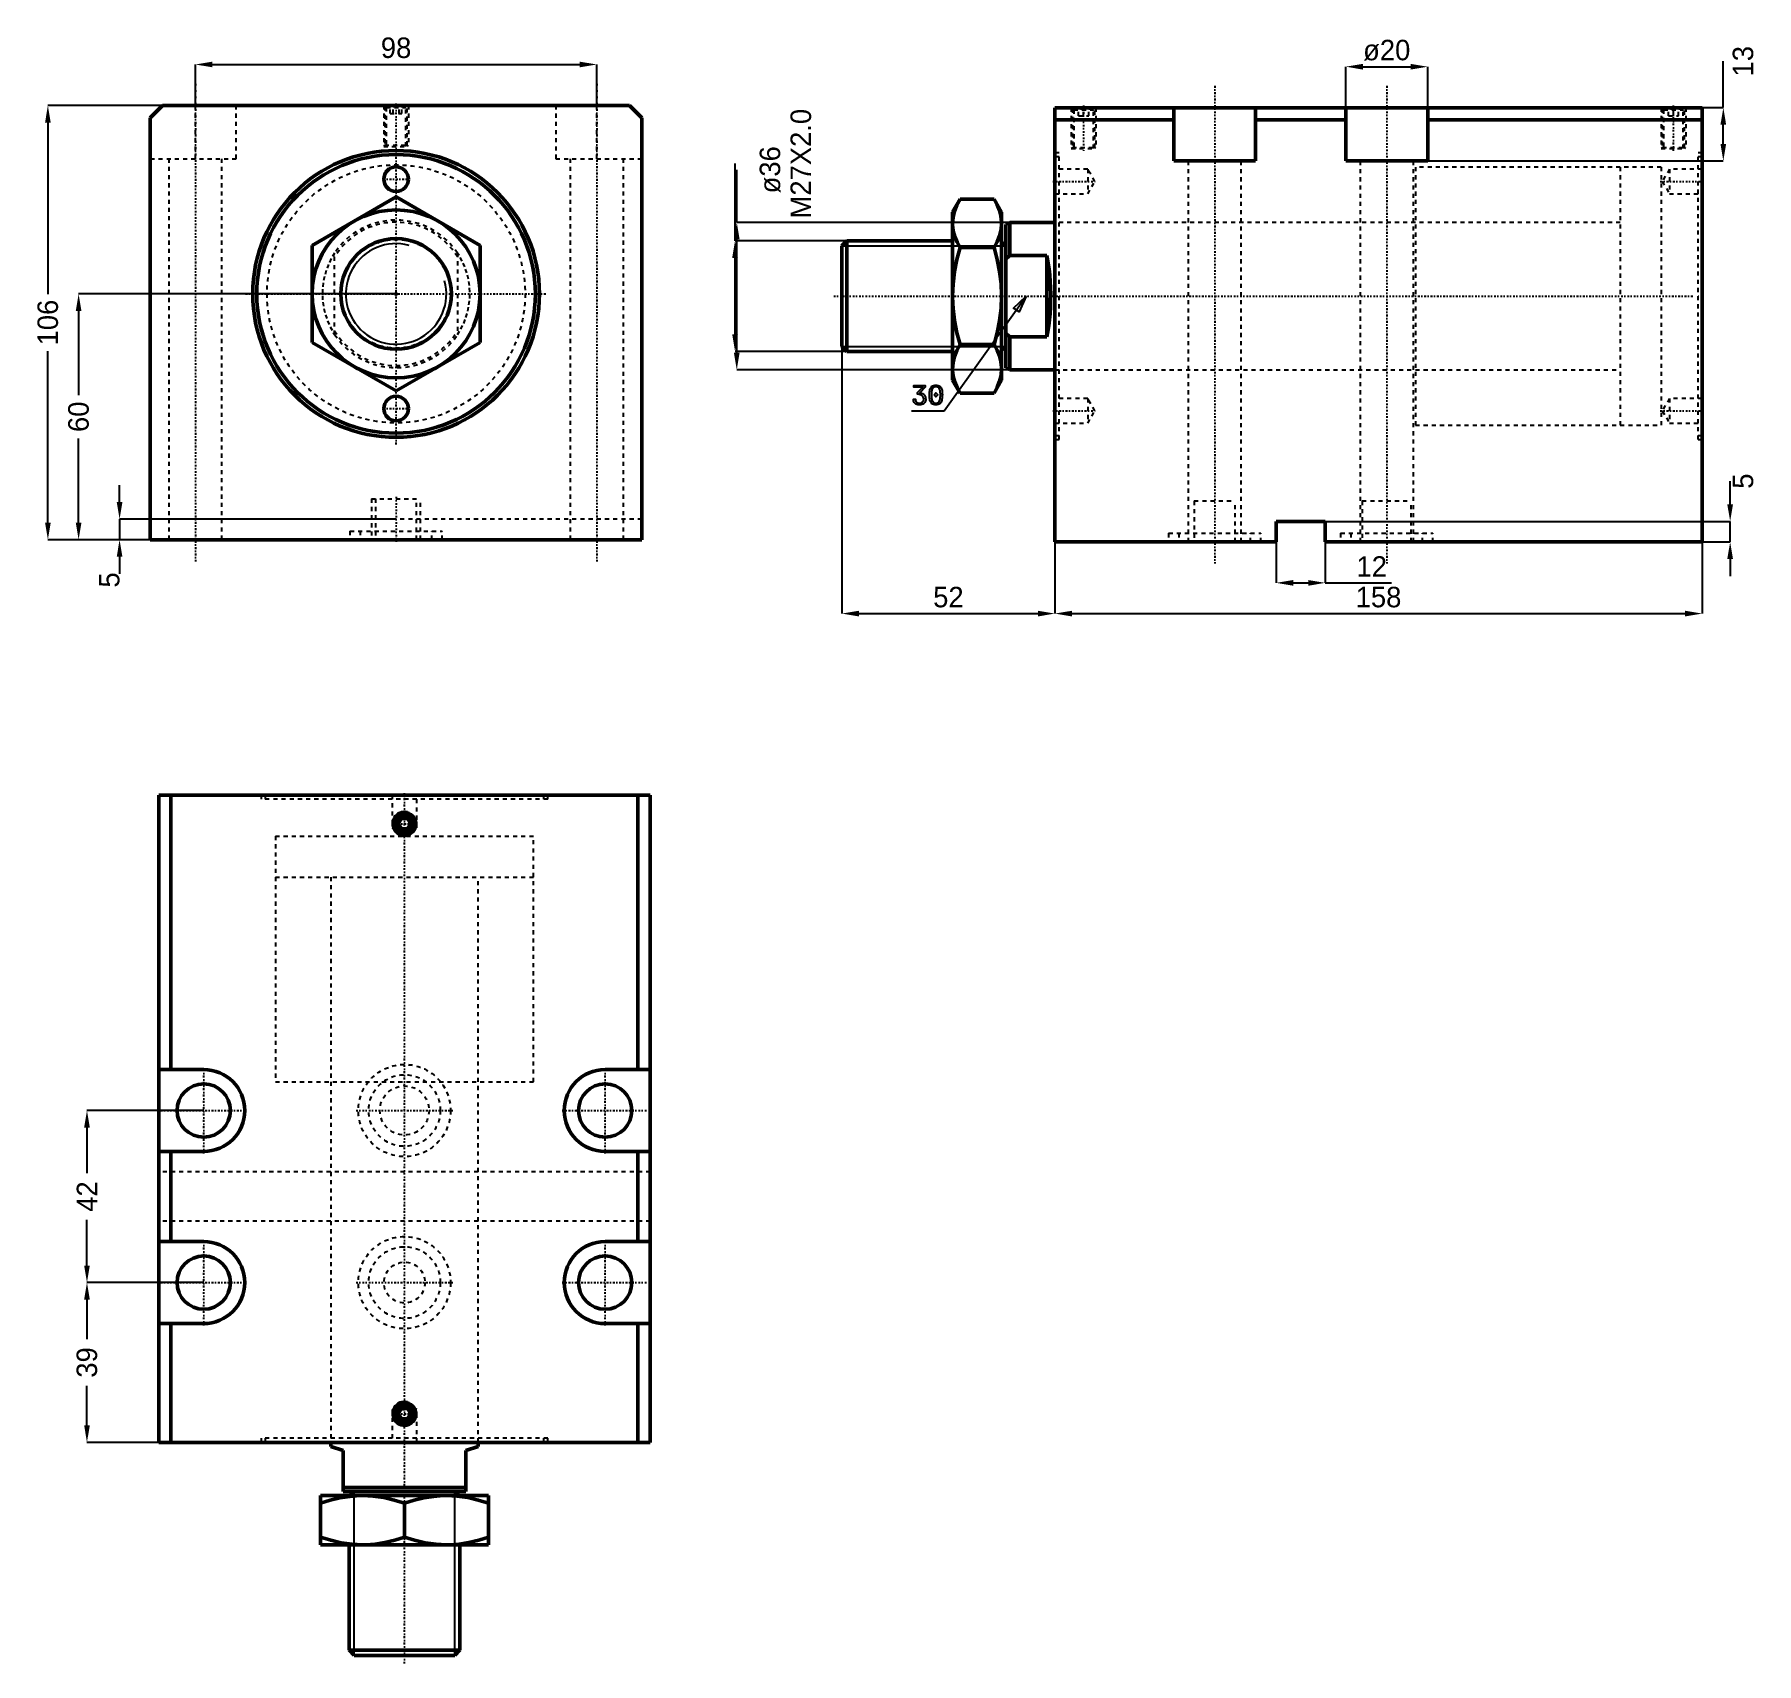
# Model space of a CAD drawing. Header units: millimetres. Extents: x -88 to 332, y -334 to 63.
import ezdxf

# ---------------------------------------------------------------- set-up
doc = ezdxf.new("R2010")
doc.units = ezdxf.units.MM
doc.linetypes.add('Center', pattern=[1.5, 0.45, -0.5, 0.05, -0.5])
doc.linetypes.add('Dashed', pattern=[2, 1, -1])
for name, color, linetype, lineweight in [('2d ConnectionPoints', 7, 'Continuous', 50), ('AM_0', 7, 'Continuous', 50), ('AM_5', 3, 'Continuous', 25), ('AM_7', 7, 'Center', 25), ('AM_9', 6, 'Dashed', 25)]:
    doc.layers.add(name, color=color, linetype=linetype, lineweight=lineweight)
doc.dimstyles.new('ISO-25', dxfattribs={"dimtxt": 2.5, "dimasz": 2.5, "dimexe": 1.25, "dimexo": 0.625, "dimtad": 1, "dimtxsty": 'Standard', "dimcen": 2.5, "dimadec": 0, "dimazin": 0, "dimtfac": 1, "dimtmove": 0, "dimatfit": 3, "dimfxl": 0, "dimarcsym": 0})

# ---------------------------------------------------------------- blocks, each defined once
blk = doc.blocks.new('1_JECX_MF_EXLA_63_50_0_rod__0_in_JECX_MF_160_EXLA_63_50_0__0')
at = {"layer": 'AM_0'}
for p, q in [((-20.5, 11.84), (0, 23.67)), ((0, 23.67), (20.5, 11.84)), ((-20.5, -11.84), (-20.5, 11.84)), ((20.5, 11.84), (20.5, -11.84)), ((0, -23.67), (-20.5, -11.84)), ((20.5, -11.84), (0, -23.67))]:
    blk.add_line(p, q, dxfattribs=at)
for radius in [20.5, 13.5]:
    blk.add_circle((0, 0), radius, dxfattribs=at)
at = {"layer": 'AM_5'}
blk.add_arc((0, 0), 12.27, 75, 15, dxfattribs=at)
at = {"layer": 'AM_9'}
for p, q in [((-15, -9.95), (-15, 9.95)), ((15, 9.95), (15, -9.95))]:
    blk.add_line(p, q, dxfattribs=at)
for points in [[(-15, 9.95), (-15.81, 8.6), (-16.5, 7.19), (-17.06, 5.73), (-17.5, 4.22), (-17.8, 2.68), (-17.97, 1.12), (-17.99, -0.45), (-17.89, -2.02), (-17.64, -3.57), (-17.26, -5.1), (-16.75, -6.58), (-16.12, -8.02), (-15.36, -9.39), (-15, -9.95)], [(15, -9.95), (15.81, -8.6), (16.5, -7.19), (17.06, -5.73), (17.5, -4.22), (17.8, -2.68), (17.97, -1.12), (17.99, 0.45), (17.89, 2.02), (17.64, 3.57), (17.26, 5.1), (16.75, 6.58), (16.12, 8.02), (15.36, 9.39), (15, 9.95)]]:
    blk.add_lwpolyline(points, dxfattribs=at)
blk.add_circle((0, 0), 13.27, dxfattribs=at)
for radius, start, end in [(18, 33.5573, 146.4427), (17.5, 31.0027, 148.9973), (17.5, 211.0027, 328.9973), (18, 213.5573, 326.4427)]:
    blk.add_arc((0, 0), radius, start, end, dxfattribs=at)
blk = doc.blocks.new('2_JECX_MF_EXLA_63_50_0_body__0_in_JECX_MF_160_EXLA_63_50_0__0')
at = {"layer": 'AM_0'}
for p, q in [((-57, 46), (-60, 43)), ((-60, 43), (-60, -60)), ((57, 46), (-57, 46)), ((60, 43), (57, 46)), ((60, -60), (60, 43)), ((-60, -60), (60, -60))]:
    blk.add_line(p, q, dxfattribs=at)
for centre, radius in [((0, 0), 35), ((0, 0), 34), ((0, 28), 3), ((0, -28), 3)]:
    blk.add_circle(centre, radius, dxfattribs=at)
at = {"layer": 'AM_5', "linetype": 'Dashed'}
for p, q in [((-3, 46), (-3, 36)), ((3, 46), (3, 36))]:
    blk.add_line(p, q, dxfattribs=at)
at = {"layer": 'AM_7'}
for p, q in [((-49, 51.3), (-49, -65.3)), ((49, 51.3), (49, -65.3)), ((0, -36.75), (0, 46.5)), ((-3.15, 28), (3.15, 28)), ((-36.75, 0), (36.75, 0)), ((-3.15, -28), (3.15, -28)), ((0, -49.5), (0, -60.5))]:
    blk.add_line(p, q, dxfattribs=at)
at = {"layer": 'AM_9'}
for p, q in [((-49, 33), (-49, 46)), ((-39, 33), (-39, 46)), ((-3, 46), (-2.73, 45.73)), ((-2.73, 45.73), (-2.73, 36.27)), ((-2.73, 45.73), (2.73, 45.73)), ((-1.9, 46), (-2.4, 45.5)), ((-2.4, 45.5), (-2.4, 36)), ((-2.4, 45.5), (2.4, 45.5)), ((-1.44, 44), (-1.44, 46)), ((-1.44, 44), (1.44, 44)), ((-0.72, 44), (-0.72, 46)), ((0.72, 44), (0.72, 46)), ((1.44, 44), (1.44, 46)), ((2.4, 45.5), (1.9, 46)), ((2.4, 36), (2.4, 45.5)), ((2.73, 45.73), (3, 46)), ((2.73, 36.27), (2.73, 45.73)), ((39, 46), (39, 33)), ((49, 33), (49, 46)), ((-2.73, 36.27), (-3, 36)), ((-3, 36), (3, 36)), ((-2.73, 36.27), (2.73, 36.27)), ((3, 36), (2.73, 36.27)), ((-60, 33), (-39, 33)), ((-55.5, 33), (-55.5, -60)), ((-42.5, -60), (-42.5, 33)), ((39, 33), (60, 33)), ((42.5, 33), (42.5, -60)), ((55.5, -60), (55.5, 33)), ((-6, -50), (6, -50)), ((-6, -50), (-6, -60)), ((-5, -50), (-5, -60)), ((5, -60), (5, -50)), ((6, -60), (6, -50)), ((60, -55), (-60, -55)), ((-11.25, -57.9), (11.25, -57.9)), ((-11.25, -57.9), (-11.25, -60)), ((-8.75, -57.9), (-8.75, -60)), ((8.75, -60), (8.75, -57.9)), ((11.25, -60), (11.25, -57.9))]:
    blk.add_line(p, q, dxfattribs=at)
blk.add_circle((0, 0), 31.5, dxfattribs=at)
blk = doc.blocks.new('*D3')
at = {"layer": 'AM_5', "color": 0, "lineweight": -2}
for p, q in [((-49, 46), (-49, 56)), ((-44.83, 56), (44.83, 56)), ((49, 46), (49, 56))]:
    blk.add_line(p, q, dxfattribs=at)
at = {"layer": 'AM_5', "color": 0}
for points in [[(-44.83, 56.69), (-44.83, 55.31), (-49, 56)], [(44.83, 55.31), (44.83, 56.69), (49, 56)]]:
    blk.add_solid(points, dxfattribs=at)
at = {"layer": 'Defpoints', "color": 0}
for p in [(49, 56), (-49, 46), (49, 46)]:
    blk.add_point(p, dxfattribs=at)
at = {"layer": 'AM_5', "color": 0, "insert": (0, 60.05), "char_height": 5, "attachment_point": 5}
blk.add_mtext('98', dxfattribs=at)
blk = doc.blocks.new('*D4')
at = {"layer": 'AM_5', "color": 0, "lineweight": -2}
for p, q in [((-57, 46), (-85, 46)), ((-85, 41.83), (-85, -0.03)), ((-85, -55.83), (-85, -13.97)), ((-60, -60), (-85, -60))]:
    blk.add_line(p, q, dxfattribs=at)
at = {"layer": 'AM_5', "color": 0}
for points in [[(-84.31, 41.83), (-85.69, 41.83), (-85, 46)], [(-85.69, -55.83), (-84.31, -55.83), (-85, -60)]]:
    blk.add_solid(points, dxfattribs=at)
at = {"layer": 'Defpoints', "color": 0}
for p in [(-57, 46), (-85, -60), (-60, -60)]:
    blk.add_point(p, dxfattribs=at)
at = {"layer": 'AM_5', "color": 0, "insert": (-85, -7), "char_height": 5, "attachment_point": 5, "rotation": 90}
blk.add_mtext('106', dxfattribs=at)
blk = doc.blocks.new('*D5')
at = {"layer": 'AM_5', "color": 0, "lineweight": -2}
for p, q in [((0, 0), (-77.5, 0)), ((-77.5, -4.17), (-77.5, -24.69)), ((-77.5, -55.83), (-77.5, -35.31)), ((-60, -60), (-77.5, -60))]:
    blk.add_line(p, q, dxfattribs=at)
at = {"layer": 'AM_5', "color": 0}
for points in [[(-76.81, -4.17), (-78.19, -4.17), (-77.5, 0)], [(-78.19, -55.83), (-76.81, -55.83), (-77.5, -60)]]:
    blk.add_solid(points, dxfattribs=at)
at = {"layer": 'Defpoints', "color": 0}
for p in [(0, 0), (-77.5, -60), (-60, -60)]:
    blk.add_point(p, dxfattribs=at)
at = {"layer": 'AM_5', "color": 0, "insert": (-77.5, -30), "char_height": 5, "attachment_point": 5, "rotation": 90}
blk.add_mtext('60', dxfattribs=at)
blk = doc.blocks.new('*D6')
at = {"layer": 'AM_5', "color": 0, "lineweight": -2}
for p, q in [((-67.5, -50.83), (-67.5, -46.67)), ((0, -55), (-67.5, -55)), ((-67.5, -55), (-67.5, -60)), ((-60, -60), (-67.5, -60)), ((-67.5, -64.17), (-67.5, -68.33))]:
    blk.add_line(p, q, dxfattribs=at)
at = {"layer": 'AM_5', "color": 0}
for points in [[(-68.19, -50.83), (-66.81, -50.83), (-67.5, -55)], [(-66.81, -64.17), (-68.19, -64.17), (-67.5, -60)]]:
    blk.add_solid(points, dxfattribs=at)
at = {"layer": 'Defpoints', "color": 0}
for p in [(0, -55), (-67.5, -60), (-60, -60)]:
    blk.add_point(p, dxfattribs=at)
at = {"layer": 'AM_5', "color": 0, "insert": (-70, -69.83), "char_height": 5, "attachment_point": 5, "rotation": 90}
blk.add_mtext('5', dxfattribs=at)
blk = doc.blocks.new('1_JECX_MF_EXLA_63_50_0_rod__0_in_JECX_MF_160_EXLA_63_50_0__4')
at = {"layer": 'AM_0'}
for p, q in [((-18, 0), (-18, -1.03)), ((18, -1.03), (18, 0)), ((-15, -2), (-18, -1.03)), ((-15, -12), (-15, -2)), ((18, -1.03), (15, -2)), ((15, -2), (15, -12)), ((-15, -11), (15, -11)), ((-15, -12), (15, -12)), ((-12.27, -12), (-13.27, -13)), ((13.27, -13), (12.27, -12)), ((-20.5, -25), (-20.5, -13)), ((20.5, -13), (-20.5, -13)), ((0, -23.17), (0, -14.83)), ((20.5, -13), (20.5, -25)), ((20.5, -25), (-20.5, -25)), ((-13.5, -25), (-13.5, -50.77)), ((13.5, -50.77), (13.5, -25)), ((-13.5, -50.77), (13.5, -50.77)), ((-13.5, -50.77), (-12.27, -52)), ((-12.27, -52), (12.27, -52)), ((12.27, -52), (13.5, -50.77))]:
    blk.add_line(p, q, dxfattribs=at)
for points in [[(-10.25, -13), (-10.98, -13.01), (-13.37, -13.18), (-15.75, -13.55), (-18.14, -14.12), (-20.5, -14.83)], [(0, -14.83), (-2.49, -14.08), (-5.02, -13.5), (-7.63, -13.13), (-10.25, -13)], [(10.25, -13), (9.52, -13.01), (7.13, -13.18), (4.75, -13.55), (2.36, -14.12), (0, -14.83)], [(20.5, -14.83), (18.01, -14.08), (15.48, -13.5), (12.87, -13.13), (10.25, -13)], [(-20.5, -23.17), (-18.01, -23.92), (-15.48, -24.5), (-12.87, -24.87), (-10.25, -25)], [(-10.25, -25), (-9.52, -24.99), (-7.13, -24.82), (-4.75, -24.45), (-2.36, -23.88), (0, -23.17)], [(0, -23.17), (2.49, -23.92), (5.02, -24.5), (7.63, -24.87), (10.25, -25)], [(10.25, -25), (10.98, -24.99), (13.37, -24.82), (15.75, -24.45), (18.14, -23.88), (20.5, -23.17)]]:
    blk.add_lwpolyline(points, dxfattribs=at)
at = {"layer": 'AM_5'}
for p, q in [((-12.27, -52), (-12.27, -12)), ((12.27, -52), (12.27, -12))]:
    blk.add_line(p, q, dxfattribs=at)
at = {"layer": 'AM_7'}
blk.add_line((0, -54), (0, 158.49), dxfattribs=at)
at = {"layer": 'AM_9'}
for p, q in [((-31.5, 148), (31.5, 148)), ((-31.5, 148), (-31.5, 138)), ((31.5, 138), (31.5, 148)), ((-31.5, 138), (31.5, 138)), ((-18, 138), (-18, 0)), ((18, 0), (18, 138))]:
    blk.add_line(p, q, dxfattribs=at)
blk = doc.blocks.new('2_JECX_MF_EXLA_63_50_0_body__0_in_JECX_MF_160_EXLA_63_50_0__4')
at = {"layer": 'AM_0'}
for p, q in [((60, 158), (-60, 158)), ((-60, 158), (-60, 0)), ((-57, 158), (-57, 91)), ((57, 158), (57, 91)), ((60, 158), (60, 0)), ((-0.72, 152.25), (-1.44, 151)), ((0.72, 152.25), (-0.72, 152.25)), ((1.44, 151), (0.72, 152.25)), ((-1.44, 151), (-0.72, 149.75)), ((-0.72, 149.75), (0.72, 149.75)), ((0.72, 149.75), (1.44, 151)), ((-49, 91), (-60, 91)), ((60, 91), (49, 91)), ((-60, 71), (-49, 71)), ((-57, 71), (-57, 49)), ((49, 71), (60, 71)), ((57, 71), (57, 49)), ((-49, 49), (-60, 49)), ((60, 49), (49, 49)), ((-60, 29), (-49, 29)), ((-57, 29), (-57, 0)), ((49, 29), (60, 29)), ((57, 29), (57, 0)), ((-0.72, 8.25), (-1.44, 7)), ((-1.44, 7), (-0.72, 5.75)), ((0.72, 8.25), (-0.72, 8.25)), ((-0.72, 5.75), (0.72, 5.75)), ((1.44, 7), (0.72, 8.25)), ((0.72, 5.75), (1.44, 7)), ((60, 0), (-60, 0))]:
    blk.add_line(p, q, dxfattribs=at)
for centre, radius in [((0, 151), 2.73), ((0, 151), 2.4), ((0, 151), 1.9), ((-49, 81), 6.5), ((49, 81), 6.5), ((-49, 39), 6.5), ((49, 39), 6.5), ((0, 7), 2.73), ((0, 7), 2.4), ((0, 7), 1.9)]:
    blk.add_circle(centre, radius, dxfattribs=at)
for centre, start, end in [((-49, 81), 270, 90), ((49, 81), 90, 270), ((-49, 39), 270, 90), ((49, 39), 90, 270)]:
    blk.add_arc(centre, 10, start, end, dxfattribs=at)
at = {"layer": 'AM_5'}
for centre in [(0, 151), (0, 7)]:
    blk.add_arc(centre, 3, 75, 15, dxfattribs=at)
at = {"layer": 'AM_7'}
for p, q in [((-3.15, 151), (3.15, 151)), ((-49, 70.5), (-49, 91.5)), ((49, 70.5), (49, 91.5)), ((-59.5, 81), (-38.5, 81)), ((-11.81, 81), (11.81, 81)), ((38.5, 81), (59.5, 81)), ((-49, 28.5), (-49, 49.5)), ((49, 28.5), (49, 49.5)), ((-59.5, 39), (-38.5, 39)), ((-11.81, 39), (11.81, 39)), ((38.5, 39), (59.5, 39)), ((-3.15, 7), (3.15, 7))]:
    blk.add_line(p, q, dxfattribs=at)
at = {"layer": 'AM_9'}
for p, q in [((-35, 158), (-35, 157)), ((35, 157), (-35, 157)), ((-34, 158), (-34, 157)), ((-3, 158), (-3, 150)), ((3, 150), (3, 158)), ((34, 157), (34, 158)), ((35, 157), (35, 158)), ((-31.5, 148), (31.5, 148)), ((-31.5, 148), (-31.5, 88)), ((-3, 150), (3, 150)), ((-3, 150), (0, 148.27)), ((0, 148.27), (3, 150)), ((31.5, 88), (31.5, 148)), ((-31.5, 88), (31.5, 88)), ((-18, 88), (-18, 0)), ((18, 0), (18, 88)), ((60, 66), (-60, 66)), ((60, 54), (-60, 54)), ((0, 9.73), (-3, 8)), ((3, 8), (0, 9.73)), ((-3, 8), (-3, 0)), ((-3, 8), (3, 8)), ((3, 0), (3, 8)), ((35, 1), (-35, 1)), ((-35, 1), (-35, 0)), ((-34, 1), (-34, 0)), ((34, 0), (34, 1)), ((35, 0), (35, 1))]:
    blk.add_line(p, q, dxfattribs=at)
for centre, radius in [((0, 81), 11.25), ((0, 81), 8.75), ((0, 81), 6), ((0, 39), 11.25), ((0, 39), 8.75), ((0, 39), 5)]:
    blk.add_circle(centre, radius, dxfattribs=at)
blk = doc.blocks.new('*D12')
at = {"layer": 'AM_5', "color": 0, "lineweight": -2}
for p, q in [((-46.96, -199.35), (-75.46, -199.35)), ((-75.46, -203.52), (-75.46, -214.68)), ((-75.46, -237.18), (-75.46, -226.02)), ((-46.96, -241.35), (-75.46, -241.35))]:
    blk.add_line(p, q, dxfattribs=at)
at = {"layer": 'AM_5', "color": 0}
for points in [[(-76.15, -203.52), (-74.76, -203.52), (-75.46, -199.35)], [(-76.15, -237.18), (-74.76, -237.18), (-75.46, -241.35)]]:
    blk.add_solid(points, dxfattribs=at)
at = {"layer": 'Defpoints', "color": 0}
for p in [(-75.46, -199.35), (-46.96, -199.35), (-46.96, -241.35)]:
    blk.add_point(p, dxfattribs=at)
at = {"layer": 'AM_5', "color": 0, "insert": (-75.46, -220.35), "char_height": 5, "attachment_point": 5, "rotation": 90}
blk.add_mtext('42', dxfattribs=at)
blk = doc.blocks.new('*D13')
at = {"layer": 'AM_5', "color": 0, "lineweight": -2}
for p, q in [((-46.96, -241.35), (-75.46, -241.35)), ((-75.46, -245.52), (-75.46, -255.18)), ((-75.46, -276.18), (-75.46, -266.52)), ((-57.96, -280.35), (-75.46, -280.35))]:
    blk.add_line(p, q, dxfattribs=at)
at = {"layer": 'AM_5', "color": 0}
for points in [[(-76.15, -245.52), (-74.76, -245.52), (-75.46, -241.35)], [(-76.15, -276.18), (-74.76, -276.18), (-75.46, -280.35)]]:
    blk.add_solid(points, dxfattribs=at)
at = {"layer": 'Defpoints', "color": 0}
for p in [(-46.96, -241.35), (-75.46, -280.35), (-57.96, -280.35)]:
    blk.add_point(p, dxfattribs=at)
at = {"layer": 'AM_5', "color": 0, "insert": (-75.46, -260.85), "char_height": 5, "attachment_point": 5, "rotation": 90}
blk.add_mtext('39', dxfattribs=at)
blk = doc.blocks.new('1_JECX_MF_EXLA_63_50_0_rod__0_in_JECX_MF_160_EXLA_63_50_0__2')
at = {"layer": 'AM_0'}
for p, q in [((-23.17, 23.67), (-25, 20.5)), ((-23.17, 23.67), (-14.83, 23.67)), ((-13, 20.5), (-14.83, 23.67)), ((-25, 20.5), (-25, -20.5)), ((-13, 20.5), (-13, -20.5)), ((-11, 18), (-12, 17.5)), ((-12, 17.5), (-12, -17.5)), ((0, 18), (-11, 18)), ((-11, 18), (-11, 9.95)), ((-50.77, 13.5), (-52, 12.27)), ((-25, 13.5), (-50.77, 13.5)), ((-50.77, 13.5), (-50.77, -13.5)), ((-12, 12.27), (-13, 13.27)), ((-52, 12.27), (-52, -12.27)), ((-23.17, 11.84), (-14.83, 11.84)), ((-11, 9.95), (-12, 9.01)), ((-2, 9.95), (-11, 9.95)), ((-2, 9.95), (-2, -9.95)), ((-52, -12.27), (-50.77, -13.5)), ((-23.17, -11.84), (-14.83, -11.84)), ((-13, -13.27), (-12, -12.27)), ((-12, -9.01), (-11, -9.95)), ((-11, -9.95), (-2, -9.95)), ((-11, -9.95), (-11, -18)), ((-50.77, -13.5), (-25, -13.5)), ((-25, -20.5), (-23.17, -23.67)), ((-14.83, -23.67), (-13, -20.5)), ((-12, -17.5), (-11, -18)), ((-11, -18), (0, -18)), ((-23.17, -23.67), (-14.83, -23.67))]:
    blk.add_line(p, q, dxfattribs=at)
for points in [[(-23.17, 23.67), (-23.92, 22.23), (-24.5, 20.77), (-24.87, 19.27), (-25, 17.75)], [(-13, 17.75), (-13.01, 18.17), (-13.18, 19.56), (-13.55, 20.93), (-14.12, 22.31), (-14.83, 23.67)], [(-25, 17.75), (-24.99, 17.33), (-24.82, 15.95), (-24.45, 14.58), (-23.88, 13.2), (-23.17, 11.84)], [(-14.83, 11.84), (-14.08, 13.28), (-13.5, 14.73), (-13.13, 16.24), (-13, 17.75)], [(-23.17, 11.84), (-23.92, 8.96), (-24.5, 6.04), (-24.87, 3.03), (-25, 0)], [(-13, 0), (-13, 0.14), (-13.13, 3.08), (-13.5, 5.99), (-14.08, 8.93), (-14.83, 11.84)], [(-2, -9.95), (-1.74, -8.6), (-1.51, -7.19), (-1.33, -5.73), (-1.19, -4.22), (-1.09, -2.68), (-1.04, -1.12), (-1.03, 0.45), (-1.06, 2.02), (-1.14, 3.57), (-1.26, 5.1), (-1.43, 6.58), (-1.64, 8.02), (-1.88, 9.39), (-2, 9.95)], [(-25, 0), (-25, -0.14), (-24.87, -3.08), (-24.5, -5.99), (-23.92, -8.93), (-23.17, -11.84)], [(-14.83, -11.84), (-14.08, -8.96), (-13.5, -6.04), (-13.13, -3.03), (-13, 0)], [(-23.17, -11.84), (-23.92, -13.28), (-24.5, -14.73), (-24.87, -16.24), (-25, -17.75)], [(-13, -17.75), (-13.01, -17.33), (-13.18, -15.95), (-13.55, -14.58), (-14.12, -13.2), (-14.83, -11.84)], [(-25, -17.75), (-24.99, -18.17), (-24.82, -19.56), (-24.45, -20.93), (-23.88, -22.31), (-23.17, -23.67)], [(-14.83, -23.67), (-14.08, -22.23), (-13.5, -20.77), (-13.13, -19.27), (-13, -17.75)]]:
    blk.add_lwpolyline(points, dxfattribs=at)
at = {"layer": 'AM_5'}
for p, q in [((-52, 12.27), (-12, 12.27)), ((-52, -12.27), (-12, -12.27))]:
    blk.add_line(p, q, dxfattribs=at)
at = {"layer": 'AM_7'}
blk.add_line((-54, 0), (156, 0), dxfattribs=at)
at = {"layer": 'AM_9'}
for p, q in [((148, 31.5), (138, 31.5)), ((138, 31.5), (138, -31.5)), ((148, 31.5), (148, -31.5)), ((138, 18), (0, 18)), ((0, -18), (138, -18)), ((138, -31.5), (148, -31.5))]:
    blk.add_line(p, q, dxfattribs=at)
blk = doc.blocks.new('2_JECX_MF_EXLA_63_50_0_body__0_in_JECX_MF_160_EXLA_63_50_0__2')
at = {"layer": 'AM_0'}
for p, q in [((0, -60), (0, 46)), ((158, 46), (0, 46)), ((29, 43), (0, 43)), ((29, 33), (29, 46)), ((49, 33), (49, 46)), ((71, 43), (49, 43)), ((71, 33), (71, 46)), ((91, 33), (91, 46)), ((158, 43), (91, 43)), ((158, -60), (158, 46)), ((29, 33), (49, 33)), ((71, 33), (91, 33)), ((54, -55), (54, -60)), ((66, -55), (54, -55)), ((66, -60), (66, -55)), ((54, -60), (0, -60)), ((158, -60), (66, -60))]:
    blk.add_line(p, q, dxfattribs=at)
at = {"layer": 'AM_5', "linetype": 'Dashed'}
for p, q in [((4, 46), (4, 36)), ((10, 46), (10, 36)), ((148, 46), (148, 36)), ((154, 46), (154, 36))]:
    blk.add_line(p, q, dxfattribs=at)
at = {"layer": 'AM_7'}
for p, q in [((39, 51.3), (39, -65.3)), ((81, 51.3), (81, -65.3)), ((7, 46.5), (7, 35.5)), ((151, 35.5), (151, 46.5)), ((-0.49, 28), (10.22, 28)), ((147.78, 28), (158.49, 28)), ((158.05, 0), (156.95, 0)), ((-0.49, -28), (10.22, -28)), ((147.78, -28), (158.49, -28))]:
    blk.add_line(p, q, dxfattribs=at)
at = {"layer": 'AM_9'}
for p, q in [((4, 46), (4.27, 45.73)), ((4.27, 45.73), (4.27, 36.27)), ((4.27, 45.73), (9.73, 45.73)), ((5.1, 46), (4.6, 45.5)), ((4.6, 45.5), (4.6, 36)), ((4.6, 45.5), (9.4, 45.5)), ((5.75, 44), (5.75, 46)), ((5.75, 44), (8.25, 44)), ((7, 44), (7, 46)), ((8.25, 44), (8.25, 46)), ((9.4, 45.5), (8.9, 46)), ((9.4, 36), (9.4, 45.5)), ((9.73, 45.73), (10, 46)), ((9.73, 36.27), (9.73, 45.73)), ((148, 46), (148.27, 45.73)), ((148.27, 45.73), (148.27, 36.27)), ((148.27, 45.73), (153.73, 45.73)), ((149.1, 46), (148.6, 45.5)), ((148.6, 45.5), (148.6, 36)), ((148.6, 45.5), (153.4, 45.5)), ((149.75, 44), (149.75, 46)), ((149.75, 44), (152.25, 44)), ((151, 44), (151, 46)), ((152.25, 44), (152.25, 46)), ((153.4, 45.5), (152.9, 46)), ((153.4, 36), (153.4, 45.5)), ((153.73, 45.73), (154, 46)), ((153.73, 36.27), (153.73, 45.73)), ((1, 35), (0, 35)), ((1, 34), (0, 34)), ((1, -35), (1, 35)), ((4.27, 36.27), (4, 36)), ((4, 36), (10, 36)), ((4.27, 36.27), (9.73, 36.27)), ((10, 36), (9.73, 36.27)), ((148.27, 36.27), (148, 36)), ((148, 36), (154, 36)), ((148.27, 36.27), (153.73, 36.27)), ((154, 36), (153.73, 36.27)), ((157, -35), (157, 35)), ((158, 35), (157, 35)), ((158, 34), (157, 34)), ((8, 31), (0, 31)), ((9.73, 28), (8, 31)), ((8, 31), (8, 25)), ((32.5, 33), (32.5, -60)), ((45.5, -60), (45.5, 33)), ((74.5, 33), (74.5, -60)), ((87.5, -60), (87.5, 33)), ((148, 31.5), (88, 31.5)), ((88, 31.5), (88, -31.5)), ((148, 31.5), (148, -31.5)), ((150, 31), (148.27, 28)), ((158, 31), (150, 31)), ((150, 31), (150, 25)), ((8, 25), (9.73, 28)), ((148.27, 28), (150, 25)), ((0, 25), (8, 25)), ((150, 25), (158, 25)), ((88, 18), (0, 18)), ((0, -18), (88, -18)), ((8, -25), (0, -25)), ((9.73, -28), (8, -25)), ((8, -25), (8, -31)), ((150, -25), (148.27, -28)), ((158, -25), (150, -25)), ((150, -25), (150, -31)), ((8, -31), (9.73, -28)), ((148.27, -28), (150, -31)), ((0, -31), (8, -31)), ((88, -31.5), (148, -31.5)), ((150, -31), (158, -31)), ((0, -34), (1, -34)), ((0, -35), (1, -35)), ((157, -34), (158, -34)), ((157, -35), (158, -35)), ((34, -50), (44, -50)), ((34, -50), (34, -60)), ((44, -60), (44, -50)), ((75, -50), (87, -50)), ((75, -50), (75, -60)), ((87, -60), (87, -50)), ((27.75, -57.9), (50.25, -57.9)), ((27.75, -57.9), (27.75, -60)), ((30.25, -57.9), (30.25, -60)), ((47.75, -60), (47.75, -57.9)), ((50.25, -60), (50.25, -57.9)), ((69.75, -57.9), (92.25, -57.9)), ((69.75, -57.9), (69.75, -60)), ((72.25, -57.9), (72.25, -60)), ((89.75, -60), (89.75, -57.9)), ((92.25, -60), (92.25, -57.9))]:
    blk.add_line(p, q, dxfattribs=at)
blk = doc.blocks.new('*D25')
at = {"layer": 'AM_5', "color": 0, "lineweight": -2}
for p, q in [((231.83, 45.46), (231.83, 55.46)), ((236, 55.46), (247.67, 55.46)), ((251.83, 45.46), (251.83, 55.46))]:
    blk.add_line(p, q, dxfattribs=at)
at = {"layer": 'AM_5', "color": 0}
for points in [[(236, 56.15), (236, 54.76), (231.83, 55.46)], [(247.67, 56.15), (247.67, 54.76), (251.83, 55.46)]]:
    blk.add_solid(points, dxfattribs=at)
at = {"layer": 'Defpoints', "color": 0}
for p in [(251.83, 55.46), (231.83, 45.46), (251.83, 45.46)]:
    blk.add_point(p, dxfattribs=at)
at = {"layer": 'AM_5', "color": 0, "insert": (241.83, 59.46), "char_height": 5, "attachment_point": 5}
blk.add_mtext('ø20', dxfattribs=at)
blk = doc.blocks.new('*D26')
at = {"layer": 'AM_5', "color": 0, "lineweight": -2}
for p, q in [((324, 45.46), (324, 56.79)), ((251.83, 45.46), (324, 45.46)), ((324, 36.63), (324, 41.29)), ((251.83, 32.46), (324, 32.46))]:
    blk.add_line(p, q, dxfattribs=at)
at = {"layer": 'AM_5', "color": 0}
for points in [[(323.3, 41.29), (324.69, 41.29), (324, 45.46)], [(323.3, 36.63), (324.69, 36.63), (324, 32.46)]]:
    blk.add_solid(points, dxfattribs=at)
at = {"layer": 'Defpoints', "color": 0}
for p in [(251.83, 45.46), (324, 45.46), (251.83, 32.46)]:
    blk.add_point(p, dxfattribs=at)
at = {"layer": 'AM_5', "color": 0, "insert": (328.83, 56.79), "char_height": 5, "attachment_point": 5, "rotation": 90}
blk.add_mtext('13', dxfattribs=at)
blk = doc.blocks.new('*D27')
at = {"layer": 'AM_5', "color": 0, "lineweight": -2}
for p, q in [((160.83, -60.54), (160.83, -78.04)), ((318.83, -60.54), (318.83, -78.04)), ((165, -78.04), (314.67, -78.04))]:
    blk.add_line(p, q, dxfattribs=at)
at = {"layer": 'AM_5', "color": 0}
for points in [[(165, -77.35), (165, -78.74), (160.83, -78.04)], [(314.67, -77.35), (314.67, -78.74), (318.83, -78.04)]]:
    blk.add_solid(points, dxfattribs=at)
at = {"layer": 'Defpoints', "color": 0}
for p in [(160.83, -60.54), (318.83, -60.54), (318.83, -78.04)]:
    blk.add_point(p, dxfattribs=at)
at = {"layer": 'AM_5', "color": 0, "insert": (239.83, -74.04), "char_height": 5, "attachment_point": 5}
blk.add_mtext('158', dxfattribs=at)
blk = doc.blocks.new('*D28')
at = {"layer": 'AM_5', "color": 0, "lineweight": -2}
for p, q in [((108.83, -0.54), (108.83, -78.04)), ((160.83, -60.54), (160.83, -78.04)), ((113, -78.04), (156.67, -78.04))]:
    blk.add_line(p, q, dxfattribs=at)
at = {"layer": 'AM_5', "color": 0}
for points in [[(113, -77.35), (113, -78.74), (108.83, -78.04)], [(156.67, -77.35), (156.67, -78.74), (160.83, -78.04)]]:
    blk.add_solid(points, dxfattribs=at)
at = {"layer": 'Defpoints', "color": 0}
for p in [(108.83, -0.54), (160.83, -60.54), (160.83, -78.04)]:
    blk.add_point(p, dxfattribs=at)
at = {"layer": 'AM_5', "color": 0, "insert": (134.83, -74.04), "char_height": 5, "attachment_point": 5}
blk.add_mtext('52', dxfattribs=at)
blk = doc.blocks.new('*D29')
at = {"layer": 'AM_5', "color": 0, "lineweight": -2}
for p, q in [((83.17, 17.46), (83.17, 30.29)), ((149.83, 17.46), (83.17, 17.46)), ((83.17, -14.37), (83.17, 13.29)), ((149.83, -18.54), (83.17, -18.54))]:
    blk.add_line(p, q, dxfattribs=at)
at = {"layer": 'AM_5', "color": 0}
for points in [[(82.47, 13.29), (83.86, 13.29), (83.17, 17.46)], [(82.47, -14.37), (83.86, -14.37), (83.17, -18.54)]]:
    blk.add_solid(points, dxfattribs=at)
at = {"layer": 'Defpoints', "color": 0}
for p in [(83.17, 17.46), (149.83, 17.46), (149.83, -18.54)]:
    blk.add_point(p, dxfattribs=at)
at = {"layer": 'AM_5', "color": 0, "insert": (91.33, 30.29), "char_height": 5, "attachment_point": 5, "rotation": 90}
blk.add_mtext('ø36', dxfattribs=at)
blk = doc.blocks.new('*D30')
at = {"layer": 'AM_5', "color": 0, "lineweight": -2}
for p, q in [((82.75, 12.96), (82.75, 31.79)), ((110.06, 12.96), (82.75, 12.96)), ((82.75, -9.87), (82.75, 8.79)), ((109.83, -14.04), (82.75, -14.04))]:
    blk.add_line(p, q, dxfattribs=at)
at = {"layer": 'AM_5', "color": 0}
for points in [[(82.05, 8.79), (83.44, 8.79), (82.75, 12.96)], [(82.05, -9.87), (83.44, -9.87), (82.75, -14.04)]]:
    blk.add_solid(points, dxfattribs=at)
at = {"layer": 'Defpoints', "color": 0}
for p in [(82.75, 12.96), (110.06, 12.96), (109.83, -14.04)]:
    blk.add_point(p, dxfattribs=at)
at = {"layer": 'AM_5', "color": 0, "insert": (98.83, 31.79), "char_height": 5, "attachment_point": 5, "rotation": 90}
blk.add_mtext('M27X2.0', dxfattribs=at)
blk = doc.blocks.new('*D31')
at = {"layer": 'AM_5', "color": 0, "lineweight": -2}
for p, q in [((214.83, -55.54), (214.83, -70.54)), ((226.83, -60.54), (226.83, -70.54)), ((219, -70.54), (222.67, -70.54)), ((226.83, -70.54), (243, -70.54))]:
    blk.add_line(p, q, dxfattribs=at)
at = {"layer": 'AM_5', "color": 0}
for points in [[(219, -69.85), (219, -71.24), (214.83, -70.54)], [(222.67, -69.85), (222.67, -71.24), (226.83, -70.54)]]:
    blk.add_solid(points, dxfattribs=at)
at = {"layer": 'Defpoints', "color": 0}
for p in [(214.83, -55.54), (226.83, -60.54), (226.83, -70.54)]:
    blk.add_point(p, dxfattribs=at)
at = {"layer": 'AM_5', "color": 0, "insert": (238.17, -66.54), "char_height": 5, "attachment_point": 5}
blk.add_mtext('12', dxfattribs=at)
blk = doc.blocks.new('*D32')
at = {"layer": 'AM_5', "color": 0, "lineweight": -2}
for p, q in [((325.67, -51.37), (325.67, -45.71)), ((214.83, -55.54), (325.67, -55.54)), ((325.67, -60.54), (325.67, -55.54)), ((226.83, -60.54), (325.67, -60.54)), ((325.67, -64.71), (325.67, -68.87))]:
    blk.add_line(p, q, dxfattribs=at)
at = {"layer": 'AM_5', "color": 0}
for points in [[(324.97, -51.37), (326.36, -51.37), (325.67, -55.54)], [(324.97, -64.71), (326.36, -64.71), (325.67, -60.54)]]:
    blk.add_solid(points, dxfattribs=at)
at = {"layer": 'Defpoints', "color": 0}
for p in [(214.83, -55.54), (226.83, -60.54), (325.67, -60.54)]:
    blk.add_point(p, dxfattribs=at)
at = {"layer": 'AM_5', "color": 0, "insert": (328.83, -45.71), "char_height": 5, "attachment_point": 5, "rotation": 90}
blk.add_mtext('5', dxfattribs=at)

msp = doc.modelspace()

# ---------------------------------------------------------------- linework, layer by layer
at = {"layer": '2d ConnectionPoints'}
for p in [(0, 0), (160.832, -0.542), (2.044, -280.349)]:
    msp.add_point(p, dxfattribs=at)
at = {"layer": 'AM_5'}
for p, q in [((133.832, -28.542), (153.832, -0.542)), ((125.832, -28.542), (133.832, -28.542))]:
    msp.add_line(p, q, dxfattribs=at)
for points in [[(153.832, -0.542), (152.088, -4.417), (150.732, -3.448), (153.832, -0.542)], [(126.765, -25.735), (126.765, -25.735), (126.77, -25.845), (126.799, -26), (126.799, -26), (126.853, -26.142), (126.903, -26.229), (126.903, -26.229), (126.962, -26.31), (127.064, -26.416), (127.064, -26.416), (127.183, -26.505), (127.272, -26.554), (127.272, -26.554), (127.365, -26.595), (127.511, -26.639), (127.511, -26.639), (127.662, -26.663), (127.766, -26.668), (127.766, -26.668), (127.876, -26.663), (128.036, -26.639), (128.036, -26.639), (128.19, -26.594), (128.289, -26.553), (128.289, -26.553), (128.383, -26.502), (128.508, -26.413), (128.508, -26.413), (128.617, -26.306), (128.679, -26.224), (128.679, -26.224), (128.732, -26.137), (128.789, -25.996), (128.789, -25.996), (128.819, -25.843), (128.825, -25.735), (128.825, -25.735), (128.817, -25.581), (128.774, -25.369), (128.774, -25.369), (128.694, -25.179), (128.621, -25.064), (128.621, -25.064), (128.533, -24.96), (128.378, -24.824), (128.378, -24.824), (128.196, -24.712), (128.06, -24.651), (128.06, -24.651), (127.914, -24.602), (127.68, -24.548), (127.68, -24.548), (127.429, -24.519), (127.252, -24.513), (127.252, -24.058), (128.572, -22.765), (126.368, -22.765), (126.368, -22.329), (129.189, -22.329), (129.189, -22.784), (127.841, -24.117), (127.841, -24.117), (128.135, -24.185), (128.51, -24.332), (128.51, -24.332), (128.805, -24.533), (128.957, -24.697), (128.957, -24.697), (129.078, -24.879), (129.209, -25.177), (129.209, -25.177), (129.28, -25.502), (129.293, -25.735), (129.293, -25.735), (129.284, -25.903), (129.236, -26.138), (129.236, -26.138), (129.148, -26.351), (129.066, -26.481), (129.066, -26.481), (128.97, -26.6), (128.805, -26.756), (128.805, -26.756), (128.618, -26.884), (128.479, -26.954), (128.479, -26.954), (128.334, -27.011), (128.112, -27.073), (128.112, -27.073), (127.883, -27.107), (127.727, -27.113), (127.727, -27.113), (127.575, -27.107), (127.356, -27.074), (127.356, -27.074), (127.145, -27.012), (127.01, -26.956), (127.01, -26.956), (126.882, -26.886), (126.71, -26.759), (126.71, -26.759), (126.56, -26.605), (126.474, -26.486), (126.474, -26.486), (126.401, -26.356), (126.322, -26.142), (126.322, -26.142), (126.279, -25.906), (126.271, -25.735), (126.765, -25.735)], [(131.779, -27.107), (131.779, -27.107), (131.533, -27.095), (131.211, -27.032), (131.211, -27.032), (130.943, -26.915), (130.794, -26.808), (130.794, -26.808), (130.666, -26.679), (130.508, -26.453), (130.508, -26.453), (130.391, -26.187), (130.334, -25.987), (130.334, -25.987), (130.291, -25.767), (130.245, -25.397), (130.245, -25.397), (130.22, -24.977), (130.216, -24.669), (130.216, -24.669), (130.22, -24.369), (130.246, -23.957), (130.246, -23.957), (130.293, -23.593), (130.336, -23.376), (130.336, -23.376), (130.393, -23.178), (130.512, -22.914), (130.512, -22.914), (130.671, -22.689), (130.799, -22.562), (130.799, -22.562), (130.948, -22.454), (131.215, -22.338), (131.215, -22.338), (131.536, -22.276), (131.779, -22.264), (131.779, -22.264), (132.023, -22.276), (132.345, -22.338), (132.345, -22.338), (132.613, -22.454), (132.762, -22.562), (132.762, -22.562), (132.89, -22.689), (133.05, -22.913), (133.05, -22.913), (133.169, -23.177), (133.227, -23.374), (133.227, -23.374), (133.271, -23.591), (133.318, -23.955), (133.318, -23.955), (133.344, -24.368), (133.349, -24.669), (133.349, -24.669), (133.343, -24.972), (133.317, -25.388), (133.317, -25.388), (133.267, -25.758), (133.222, -25.979), (133.222, -25.979), (133.162, -26.18), (133.041, -26.449), (133.041, -26.449), (132.88, -26.677), (132.751, -26.806), (132.751, -26.806), (132.601, -26.914), (132.335, -27.031), (132.335, -27.031), (132.018, -27.095), (131.779, -27.107)], [(131.779, -26.678), (131.779, -26.678), (131.95, -26.667), (132.176, -26.613), (132.176, -26.613), (132.364, -26.511), (132.469, -26.418), (132.469, -26.418), (132.56, -26.307), (132.672, -26.115), (132.672, -26.115), (132.755, -25.891), (132.794, -25.725), (132.794, -25.725), (132.824, -25.545), (132.857, -25.245), (132.857, -25.245), (132.874, -24.911), (132.877, -24.669), (132.877, -24.669), (132.874, -24.413), (132.859, -24.067), (132.859, -24.067), (132.83, -23.766), (132.804, -23.592), (132.804, -23.592), (132.768, -23.434), (132.69, -23.223), (132.69, -23.223), (132.581, -23.043), (132.492, -22.94), (132.492, -22.94), (132.387, -22.854), (132.194, -22.76), (132.194, -22.76), (131.959, -22.709), (131.779, -22.7), (131.779, -22.7), (131.6, -22.709), (131.366, -22.76), (131.366, -22.76), (131.175, -22.854), (131.07, -22.94), (131.07, -22.94), (130.982, -23.043), (130.874, -23.223), (130.874, -23.223), (130.796, -23.434), (130.76, -23.592), (130.76, -23.592), (130.734, -23.766), (130.705, -24.067), (130.705, -24.067), (130.69, -24.413), (130.687, -24.669), (130.687, -24.669), (130.69, -24.913), (130.707, -25.249), (130.707, -25.249), (130.738, -25.549), (130.766, -25.729), (130.766, -25.729), (130.805, -25.893), (130.886, -26.115), (130.886, -26.115), (130.997, -26.307), (131.087, -26.418), (131.087, -26.418), (131.191, -26.511), (131.38, -26.613), (131.38, -26.613), (131.607, -26.667), (131.779, -26.678)], [(131.343, -24.669), (131.779, -24.182), (132.214, -24.669), (131.779, -25.111), (131.343, -24.669)]]:
    msp.add_lwpolyline(points, dxfattribs=at)

# ---------------------------------------------------------------- block references
for name, p in [('2_JECX_MF_EXLA_63_50_0_body__0_in_JECX_MF_160_EXLA_63_50_0__0', (0, 0)), ('2_JECX_MF_EXLA_63_50_0_body__0_in_JECX_MF_160_EXLA_63_50_0__2', (160.832, -0.542)), ('1_JECX_MF_EXLA_63_50_0_rod__0_in_JECX_MF_160_EXLA_63_50_0__2', (160.832, -0.542)), ('1_JECX_MF_EXLA_63_50_0_rod__0_in_JECX_MF_160_EXLA_63_50_0__0', (0, 0)), ('1_JECX_MF_EXLA_63_50_0_rod__0_in_JECX_MF_160_EXLA_63_50_0__4', (2.044, -280.349)), ('2_JECX_MF_EXLA_63_50_0_body__0_in_JECX_MF_160_EXLA_63_50_0__4', (2.044, -280.349))]:
    msp.add_blockref(name, p)

# ---------------------------------------------------------------- dimensions: what is measured, and where the dimension line sits
for base, p1, p2, text, picture, middle in [((49, 56), (-49, 46), (49, 46), '98', '*D3', (0, 56)), ((251.832, 55.458), (231.832, 45.458), (251.832, 45.458), 'ø20', '*D25', (241.832, 55.458)), ((160.832, -78.042), (108.832, -0.542), (160.832, -60.542), '52', '*D28', (134.832, -78.042)), ((226.832, -70.542), (214.832, -55.542), (226.832, -60.542), '12', '*D31', (238.165, -70.542)), ((318.832, -78.042), (160.832, -60.542), (318.832, -60.542), '158', '*D27', (239.832, -78.042))]:
    dim = msp.add_linear_dim(base=base, p1=p1, p2=p2, text=text, dimstyle='ISO-25', override={"dimtxt": 5, "dimasz": 4.166667, "dimexe": 0, "dimexo": 0, "dimgap": 1.5}, dxfattribs=at)
    dim.commit()
    dim.dimension.update_dxf_attribs({"geometry": picture, "text_midpoint": middle, "dimtype": 160})
for base, p1, p2, text, picture, middle in [((323.999, 45.458), (251.832, 32.458), (251.832, 45.458), '13', '*D26', (328.832, 56.792)), ((-85, -60), (-57, 46), (-60, -60), '106', '*D4', (-85, -7)), ((82.749, 12.958), (109.832, -14.042), (110.059, 12.958), 'M27X2.0', '*D30', (98.832, 31.792)), ((83.165, 17.458), (149.832, -18.542), (149.832, 17.458), 'ø36', '*D29', (91.332, 30.292)), ((-77.5, -60), (0, 0), (-60, -60), '60', '*D5', (-77.5, -30)), ((325.665, -60.542), (214.832, -55.542), (226.832, -60.542), '5', '*D32', (328.832, -45.708)), ((-67.5, -60), (0, -55), (-60, -60), '5', '*D6', (-70, -69.833)), ((-75.456, -199.349), (-46.956, -241.349), (-46.956, -199.349), '42', '*D12', (-75.456, -220.349)), ((-75.456, -280.349), (-46.956, -241.349), (-57.956, -280.349), '39', '*D13', (-75.456, -260.849))]:
    dim = msp.add_linear_dim(base=base, p1=p1, p2=p2, angle=90, text=text, dimstyle='ISO-25', override={"dimtxt": 5, "dimasz": 4.166667, "dimexe": 0, "dimexo": 0, "dimgap": 1.5}, dxfattribs=at)
    dim.commit()
    dim.dimension.update_dxf_attribs({"geometry": picture, "text_midpoint": middle, "dimtype": 160, "text_rotation": 90})

doc.saveas('drawing.dxf')
